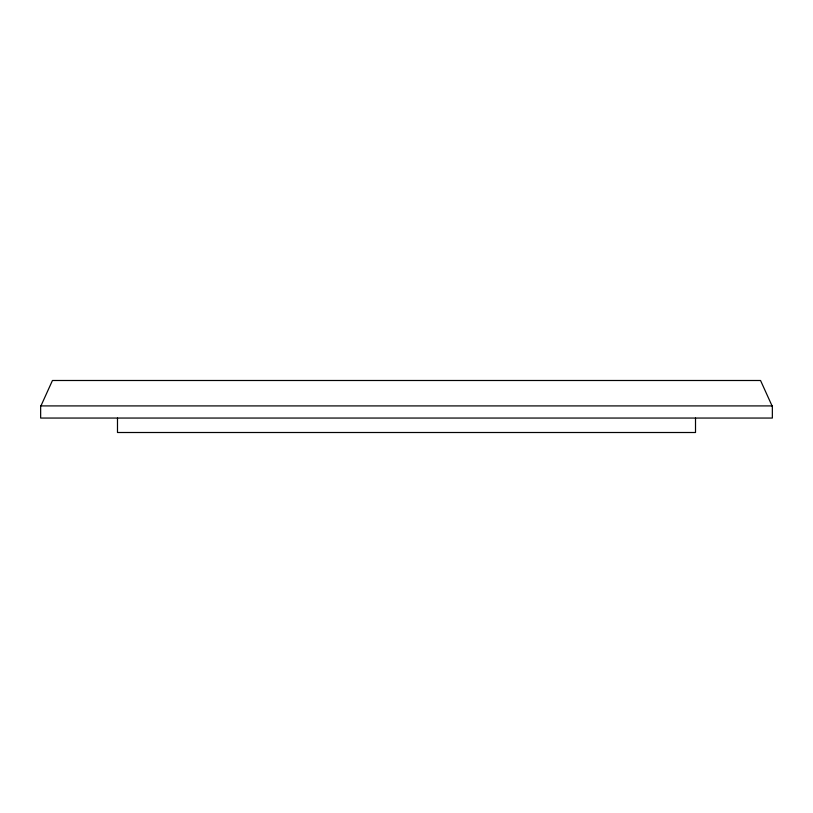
<?xml version="1.0" encoding="UTF-8"?>
<svg xmlns="http://www.w3.org/2000/svg" width="813" height="813" viewBox="0 0 813 813"><rect width="100%" height="100%" fill="white"/><g stroke="black" fill="none" stroke-linecap="round" stroke-linejoin="round"><path stroke-width="1.22" d="M40.935 405.911L52.449 380.494L760.551 380.494L772.065 405.911M695.511 418.055L695.511 432.506L117.489 432.506L117.489 418.055M772.35 405.911L40.65 405.911L40.65 418.055L772.35 418.055L772.35 405.911"/></g></svg>
